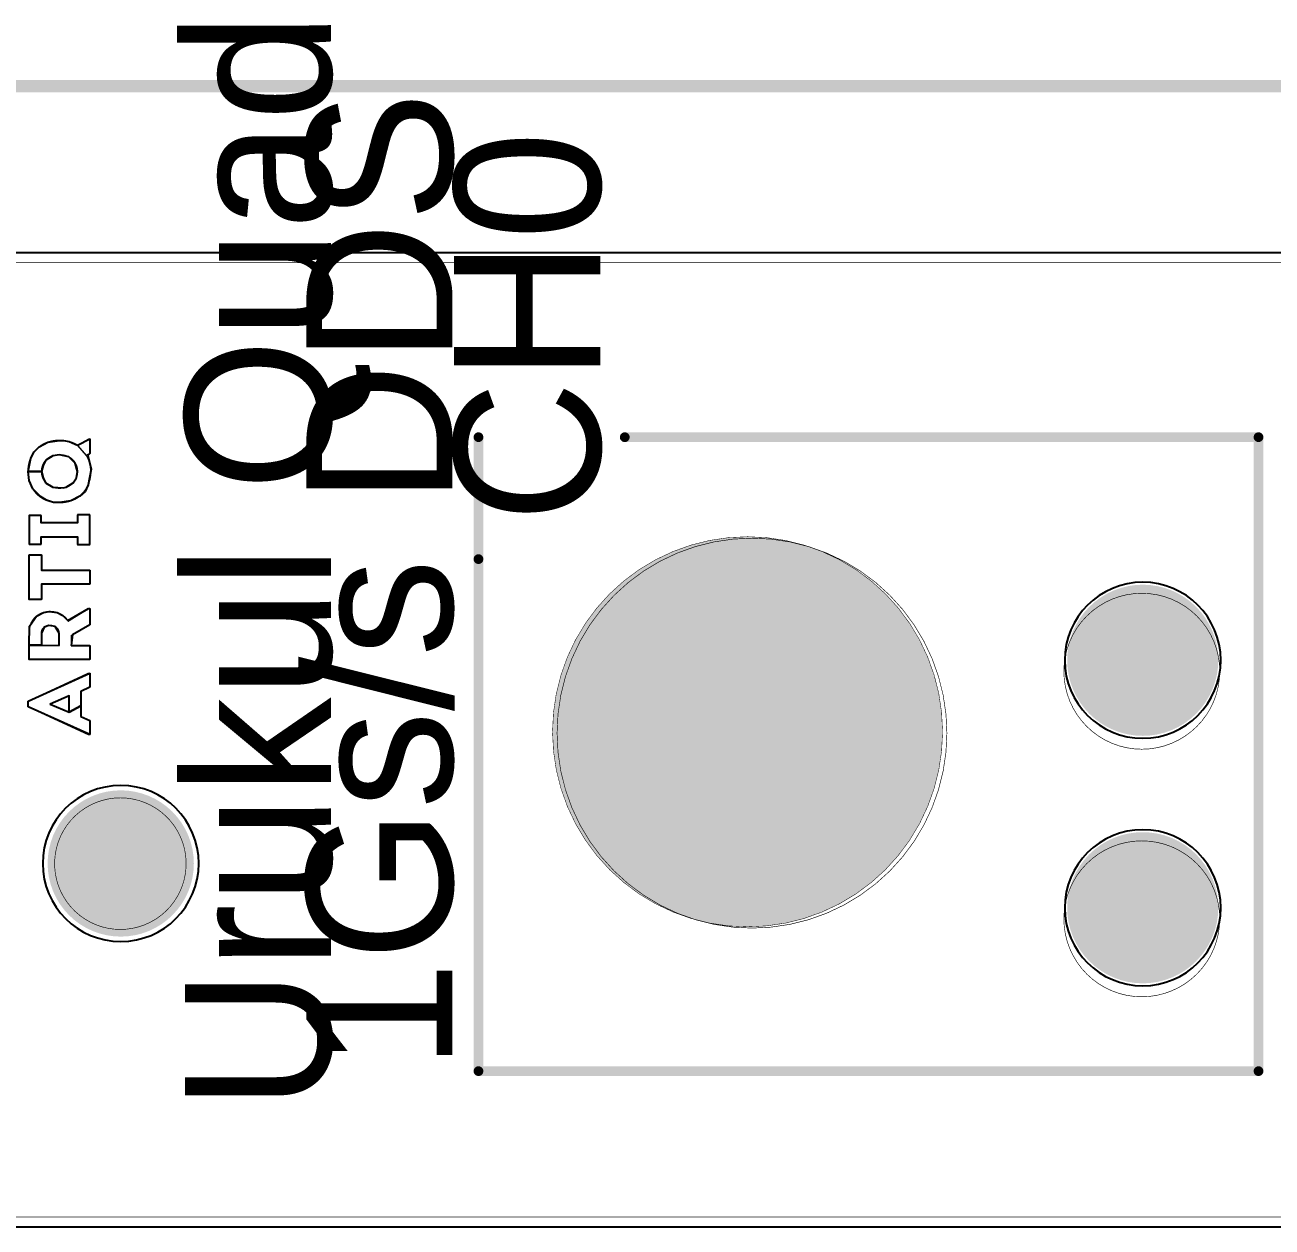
# Model space of a CAD drawing. Header units: millimetres. Extents: x 34 to 168, y 52 to 77.
# Drawn here: x 46.7 to 72.28, y 52.3 to 76.95 of the extents above; entities that cross this region are included whole.
import ezdxf

# ---------------------------------------------------------------- set-up
doc = ezdxf.new("R2010")
doc.units = ezdxf.units.MM
for name, color, linetype in [('Mechanical1', 6, 'Continuous'), ('Mechanical2', 216, 'Continuous'), ('Mechanical4', 56, 'Continuous'), ('MultiLayer', 9, 'Continuous'), ('PadHoleLayer', 156, 'Continuous'), ('TopOverlay', 2, 'Continuous')]:
    doc.layers.add(name, color=color, linetype=linetype)

msp = doc.modelspace()

# ---------------------------------------------------------------- linework, layer by layer
at = {"layer": 'Mechanical1', "const_width": 0.254}
msp.add_lwpolyline([(33.962, 75.7), (93.287, 75.7)], dxfattribs=at)
at = {"layer": 'Mechanical1'}
for points in [[(33.962, 72.288), (162.362, 72.288)], [(33.962, 52.308), (162.362, 52.308)]]:
    msp.add_lwpolyline(points, dxfattribs=at)
for points, const_width in [([(65.519, 62.459, 1), (57.519, 62.459, 1)], 0.01), ([(57.516, 62.459, 1), (57.521, 62.459, 1)], 0.005), ([(65.516, 62.459, 1), (65.521, 62.459, 1)], 0.005)]:
    msp.add_lwpolyline(points, format="xyb", close=True, dxfattribs=dict(at, const_width=const_width))
for points in [[(71.225, 63.925, 1), (68.025, 63.925, 1)], [(68.025, 63.925, 1), (68.025, 63.925, 1)], [(71.225, 63.925, 1), (71.225, 63.925, 1)], [(50.262, 59.758, 1), (47.062, 59.758, 1)], [(71.225, 58.85, 1), (68.025, 58.85, 1)], [(47.062, 59.758, 1), (47.062, 59.758, 1)], [(50.262, 59.758, 1), (50.262, 59.758, 1)], [(68.025, 58.85, 1), (68.025, 58.85, 1)], [(71.225, 58.85, 1), (71.225, 58.85, 1)]]:
    msp.add_lwpolyline(points, format="xyb", close=True, dxfattribs=at)
at = {"layer": 'Mechanical2', "const_width": 0.0127}
for points in [[(33.962, 72.278), (162.297, 72.278)], [(33.962, 52.308), (162.297, 52.308)]]:
    msp.add_lwpolyline(points, dxfattribs=at)
at = {"layer": 'Mechanical2'}
for points, const_width in [([(65.608, 62.431, 1), (57.612, 62.431, 1)], 0.0127), ([(71.205, 63.7, 1), (68.007, 63.7, 1)], 0.0127), ([(68.004, 63.7, 1), (68.01, 63.7, 1)], 0.00635), ([(71.202, 63.7, 1), (71.208, 63.7, 1)], 0.00635), ([(57.609, 62.431, 1), (57.615, 62.431, 1)], 0.00635), ([(65.605, 62.431, 1), (65.611, 62.431, 1)], 0.00635), ([(48.652, 61.104, 1), (48.658, 61.104, 1)], 0.00635), ([(48.652, 61.104, 1), (48.658, 61.104, 1)], 0.00635), ([(71.205, 58.623, 1), (68.007, 58.623, 1)], 0.0127), ([(47.483, 59.08, 1), (47.49, 59.08, 1)], 0.00635), ([(47.483, 59.08, 1), (47.49, 59.08, 1)], 0.00635), ([(49.82, 59.08, 1), (49.827, 59.08, 1)], 0.00635), ([(49.82, 59.08, 1), (49.827, 59.08, 1)], 0.00635), ([(68.004, 58.623, 1), (68.01, 58.623, 1)], 0.00635), ([(71.202, 58.623, 1), (71.208, 58.623, 1)], 0.00635), ([(48.652, 58.405, 1), (48.658, 58.405, 1)], 0.00635), ([(48.652, 58.405, 1), (48.658, 58.405, 1)], 0.00635)]:
    msp.add_lwpolyline(points, format="xyb", close=True, dxfattribs=dict(at, const_width=const_width))
at = {"layer": 'Mechanical2', "const_width": 0.0127}
for points in [[(47.486, 59.08, -0.57735), (48.655, 61.104)], [(48.655, 61.104, -0.57735), (49.823, 59.08)], [(48.655, 58.405, -0.267949), (47.486, 59.08)], [(49.823, 59.08, -0.267949), (48.655, 58.405)]]:
    msp.add_lwpolyline(points, format="xyb", dxfattribs=at)
at = {"layer": 'Mechanical4', "const_width": 0.0127}
for points in [[(33.962, 72.078), (162.297, 72.078)], [(33.962, 52.508), (162.297, 52.508)]]:
    msp.add_lwpolyline(points, dxfattribs=at)
at = {"layer": 'MultiLayer', "const_width": 0.762}
for points in [[(69.244, 63.925, 1), (70.006, 63.925, 1)], [(61.138, 62.459, 1), (61.9, 62.459, 1)], [(48.281, 59.758, 1), (49.043, 59.758, 1)], [(69.244, 58.85, 1), (70.006, 58.85, 1)]]:
    msp.add_lwpolyline(points, format="xyb", close=True, dxfattribs=at)
at = {"layer": 'PadHoleLayer'}
for points, const_width in [([(59.519, 62.459, 1), (63.519, 62.459, 1)], 4), ([(68.85, 63.925, 1), (70.4, 63.925, 1)], 1.55), ([(47.912, 59.758, 1), (49.412, 59.758, 1)], 1.5), ([(68.85, 58.85, 1), (70.4, 58.85, 1)], 1.55)]:
    msp.add_lwpolyline(points, format="xyb", close=True, dxfattribs=dict(at, const_width=const_width))
at = {"layer": 'TopOverlay'}
for p, q in [((46.987, 68.299), (47.168, 68.398)), ((47.168, 68.398), (47.405, 68.431)), ((47.405, 68.431), (47.488, 68.431)), ((47.488, 68.431), (47.603, 68.41)), ((47.603, 68.41), (47.774, 68.335)), ((47.774, 68.335), (48.025, 68.464)), ((48.025, 68.464), (48.025, 68.163)), ((46.76, 67.797), (46.815, 68.07)), ((46.815, 68.07), (46.888, 68.2)), ((46.888, 68.2), (46.987, 68.299)), ((47.27, 68.118), (47.127, 68.029)), ((47.405, 68.138), (47.27, 68.118)), ((47.597, 68.095), (47.405, 68.138)), ((47.727, 67.97), (47.597, 68.095)), ((48.025, 68.163), (47.987, 68.127)), ((47.987, 68.127), (48.057, 67.841)), ((46.787, 67.615), (46.76, 67.797)), ((46.76, 67.797), (47.038, 67.797)), ((47.038, 67.797), (46.76, 67.797)), ((47.069, 67.917), (47.038, 67.797)), ((47.038, 67.797), (47.069, 67.666)), ((47.127, 68.029), (47.069, 67.917)), ((47.775, 67.797), (47.727, 67.97)), ((47.752, 67.666), (47.775, 67.797)), ((48.057, 67.841), (47.992, 67.521)), ((46.859, 67.439), (46.787, 67.615)), ((47.069, 67.666), (47.117, 67.564)), ((47.117, 67.564), (47.27, 67.475)), ((47.542, 67.475), (47.686, 67.564)), ((47.686, 67.564), (47.752, 67.666)), ((47.015, 67.285), (46.859, 67.439)), ((47.142, 67.208), (47.015, 67.285)), ((47.27, 67.475), (47.478, 67.46)), ((47.478, 67.46), (47.542, 67.475)), ((47.822, 67.293), (47.641, 67.194)), ((47.93, 67.386), (47.822, 67.293)), ((47.992, 67.521), (47.93, 67.386)), ((47.284, 67.163), (47.142, 67.208)), ((47.405, 67.158), (47.284, 67.163)), ((47.641, 67.194), (47.405, 67.158)), ((47.027, 66.894), (46.782, 66.894)), ((46.782, 66.894), (46.782, 66.309)), ((47.027, 66.743), (47.027, 66.894)), ((48.025, 66.906), (47.778, 66.906)), ((47.778, 66.906), (47.778, 66.743)), ((48.025, 66.296), (48.025, 66.906)), ((47.778, 66.743), (47.027, 66.743)), ((46.782, 66.309), (47.027, 66.309)), ((47.027, 66.309), (47.027, 66.459)), ((47.027, 66.459), (47.778, 66.459)), ((47.778, 66.459), (47.778, 66.296)), ((47.778, 66.296), (48.025, 66.296)), ((46.782, 66.084), (47.035, 66.084)), ((46.782, 65.171), (46.782, 66.084)), ((47.035, 66.084), (47.035, 65.771)), ((47.035, 65.771), (48.025, 65.771)), ((48.025, 65.771), (48.025, 65.487)), ((48.025, 65.487), (47.035, 65.487)), ((47.035, 65.487), (47.035, 65.171)), ((47.035, 65.171), (46.782, 65.171)), ((47.574, 64.744), (48.004, 64.986)), ((48.004, 64.986), (48.025, 64.986)), ((48.025, 64.986), (48.025, 64.651)), ((46.791, 64.627), (46.933, 64.828)), ((46.933, 64.828), (47.078, 64.903)), ((47.078, 64.903), (47.193, 64.923)), ((47.193, 64.923), (47.358, 64.903)), ((47.358, 64.903), (47.472, 64.846)), ((47.472, 64.846), (47.574, 64.744)), ((46.782, 64.238), (46.791, 64.627)), ((47.093, 64.603), (47.035, 64.484)), ((47.035, 64.484), (47.035, 64.238)), ((47.188, 64.64), (47.093, 64.603)), ((47.318, 64.615), (47.188, 64.64)), ((47.397, 64.484), (47.318, 64.615)), ((47.397, 64.228), (47.397, 64.484)), ((48.025, 64.651), (47.676, 64.448)), ((46.782, 63.941), (46.782, 64.238)), ((46.782, 64.238), (47.397, 64.228)), ((47.035, 64.238), (46.782, 64.238)), ((47.676, 64.448), (47.647, 64.229)), ((47.647, 64.229), (48.025, 64.229)), ((48.025, 64.229), (48.025, 63.941)), ((48.025, 63.941), (46.782, 63.941)), ((46.765, 63.086), (48.025, 63.659)), ((48.025, 63.659), (48.025, 63.371)), ((47.604, 63.199), (47.215, 63.027)), ((47.604, 62.86), (47.604, 63.199)), ((48.025, 63.371), (47.844, 63.286)), ((47.844, 63.286), (47.844, 62.992)), ((46.765, 62.971), (46.765, 63.086)), ((48.025, 62.4), (46.765, 62.971)), ((47.215, 63.027), (47.604, 62.86)), ((47.844, 62.992), (47.604, 62.86)), ((47.604, 62.86), (47.844, 62.992)), ((47.844, 62.992), (47.844, 62.773)), ((47.844, 62.773), (48.025, 62.688)), ((48.025, 62.688), (48.025, 62.4))]:
    msp.add_line(p, q, dxfattribs=at)
for points, const_width in [([(56, 66), (56, 68.5)], 0.2), ([(59, 68.5), (72, 68.5)], 0.2), ([(72, 55.5), (72, 68.5)], 0.2), ([(47.774, 68.335), (47.785, 68.329)], 0.03), ([(47.774, 68.335), (47.969, 68.11)], 0.03), ([(47.785, 68.329), (48.009, 68.464)], 0.03), ([(48.009, 68.464), (48.025, 68.464)], 0.03), ([(48.025, 68.163), (48.025, 68.464)], 0.03), ([(47.96, 68.128), (48.025, 68.163)], 0.03), ([(47.96, 68.128), (47.969, 68.11)], 0.03), ([(46.782, 66.894), (47.027, 66.894)], 0.03), ([(46.782, 66.309), (46.782, 66.894)], 0.03), ([(47.027, 66.743), (47.027, 66.894)], 0.03), ([(47.778, 66.906), (48.025, 66.906)], 0.03), ([(47.778, 66.743), (47.778, 66.906)], 0.03), ([(48.025, 66.296), (48.025, 66.906)], 0.03), ([(47.027, 66.743), (47.778, 66.743)], 0.03), ([(46.782, 66.309), (47.027, 66.309)], 0.03), ([(47.027, 66.309), (47.027, 66.459)], 0.03), ([(47.027, 66.459), (47.778, 66.459)], 0.03), ([(47.778, 66.296), (47.778, 66.459)], 0.03), ([(47.778, 66.296), (48.025, 66.296)], 0.03), ([(46.782, 66.084), (47.035, 66.084)], 0.03), ([(46.782, 65.171), (46.782, 66.084)], 0.03), ([(47.035, 65.771), (47.035, 66.084)], 0.03), ([(56, 55.5), (56, 66)], 0.2), ([(47.035, 65.771), (48.025, 65.771)], 0.03), ([(48.025, 65.487), (48.025, 65.771)], 0.03), ([(47.035, 65.487), (48.025, 65.487)], 0.03), ([(47.035, 65.171), (47.035, 65.487)], 0.03), ([(46.782, 65.171), (47.035, 65.171)], 0.03), ([(47.585, 64.727), (48.004, 64.985)], 0.03), ([(48.004, 64.985), (48.025, 64.985)], 0.03), ([(48.025, 64.65), (48.025, 64.985)], 0.03), ([(47.574, 64.743), (47.585, 64.727)], 0.03), ([(46.782, 63.94), (46.782, 64.483)], 0.03), ([(47.034, 64.468), (47.035, 64.483)], 0.03), ([(47.034, 64.452), (47.034, 64.468)], 0.03), ([(47.034, 64.436), (47.034, 64.452)], 0.03), ([(47.397, 64.227), (47.397, 64.483)], 0.03), ([(47.647, 64.43), (48.025, 64.65)], 0.03), ([(47.034, 64.42), (47.034, 64.436)], 0.03), ([(47.034, 64.405), (47.034, 64.42)], 0.03), ([(47.034, 64.405), (47.034, 64.389)], 0.03), ([(47.034, 64.389), (47.034, 64.373)], 0.03), ([(47.034, 64.373), (47.034, 64.357)], 0.03), ([(47.034, 64.357), (47.034, 64.325)], 0.03), ([(47.034, 64.325), (47.034, 64.317)], 0.03), ([(47.034, 64.317), (47.034, 64.31)], 0.03), ([(47.034, 64.31), (47.034, 64.302)], 0.03), ([(47.034, 64.302), (47.034, 64.294)], 0.03), ([(47.034, 64.294), (47.035, 64.286)], 0.03), ([(47.035, 64.286), (47.035, 64.279)], 0.03), ([(47.035, 64.279), (47.035, 64.271)], 0.03), ([(47.035, 64.271), (47.035, 64.263)], 0.03), ([(47.035, 64.263), (47.035, 64.248)], 0.03), ([(47.035, 64.227), (47.035, 64.248)], 0.03), ([(47.035, 64.227), (47.397, 64.227)], 0.03), ([(47.647, 64.228), (47.647, 64.43)], 0.03), ([(47.647, 64.228), (48.025, 64.228)], 0.03), ([(48.025, 63.94), (48.025, 64.228)], 0.03), ([(46.782, 63.94), (48.025, 63.94)], 0.03), ([(46.765, 63.086), (48.003, 63.659)], 0.03), ([(48.003, 63.659), (48.025, 63.659)], 0.03), ([(48.025, 63.371), (48.025, 63.659)], 0.03), ([(47.215, 63.027), (47.604, 63.199)], 0.03), ([(47.604, 62.86), (47.604, 63.199)], 0.03), ([(47.844, 63.286), (48.025, 63.371)], 0.03), ([(47.844, 62.773), (47.844, 63.286)], 0.03), ([(46.765, 62.971), (46.765, 63.086)], 0.03), ([(46.765, 62.971), (48.003, 62.4)], 0.03), ([(47.215, 63.027), (47.604, 62.86)], 0.03), ([(47.844, 62.773), (48.025, 62.688)], 0.03), ([(48.025, 62.4), (48.025, 62.688)], 0.03), ([(48.003, 62.4), (48.025, 62.4)], 0.03), ([(56, 55.5), (72, 55.5)], 0.2)]:
    msp.add_lwpolyline(points, dxfattribs=dict(at, const_width=const_width))
for points, const_width in [([(55.95, 68.5, 1), (56.05, 68.5, 1)], 0.1), ([(58.95, 68.5, 1), (59.05, 68.5, 1)], 0.1), ([(71.95, 68.5, 1), (72.05, 68.5, 1)], 0.1), ([(71.95, 68.5, 1), (72.05, 68.5, 1)], 0.1), ([(46.979, 68.299, 1), (46.994, 68.299, 1)], 0.015), ([(46.979, 68.299, 1), (46.994, 68.299, 1)], 0.015), ([(47.16, 68.398, 1), (47.175, 68.398, 1)], 0.015), ([(47.16, 68.398, 1), (47.175, 68.398, 1)], 0.015), ([(47.398, 68.435, 1), (47.413, 68.435, 1)], 0.015), ([(47.398, 68.435, 1), (47.413, 68.435, 1)], 0.015), ([(47.48, 68.431, 1), (47.495, 68.431, 1)], 0.015), ([(47.48, 68.431, 1), (47.495, 68.431, 1)], 0.015), ([(47.596, 68.41, 1), (47.611, 68.41, 1)], 0.015), ([(47.596, 68.41, 1), (47.611, 68.41, 1)], 0.015), ([(47.767, 68.335, 1), (47.782, 68.335, 1)], 0.015), ([(47.767, 68.335, 1), (47.782, 68.335, 1)], 0.015), ([(47.767, 68.335, 1), (47.782, 68.335, 1)], 0.015), ([(47.778, 68.329, 1), (47.793, 68.329, 1)], 0.015), ([(47.778, 68.329, 1), (47.793, 68.329, 1)], 0.015), ([(48.002, 68.464, 1), (48.017, 68.464, 1)], 0.015), ([(48.002, 68.464, 1), (48.017, 68.464, 1)], 0.015), ([(48.018, 68.464, 1), (48.033, 68.464, 1)], 0.015), ([(48.018, 68.464, 1), (48.033, 68.464, 1)], 0.015), ([(46.808, 68.07, 1), (46.823, 68.07, 1)], 0.015), ([(46.808, 68.07, 1), (46.823, 68.07, 1)], 0.015), ([(47.263, 68.118, 1), (47.278, 68.118, 1)], 0.015), ([(47.263, 68.118, 1), (47.278, 68.118, 1)], 0.015), ([(47.326, 68.133, 1), (47.341, 68.133, 1)], 0.015), ([(47.326, 68.133, 1), (47.341, 68.133, 1)], 0.015), ([(47.398, 68.138, 1), (47.413, 68.138, 1)], 0.015), ([(47.398, 68.138, 1), (47.413, 68.138, 1)], 0.015), ([(47.534, 68.118, 1), (47.549, 68.118, 1)], 0.015), ([(47.534, 68.118, 1), (47.549, 68.118, 1)], 0.015), ([(47.59, 68.095, 1), (47.605, 68.095, 1)], 0.015), ([(47.59, 68.095, 1), (47.605, 68.095, 1)], 0.015), ([(47.952, 68.128, 1), (47.967, 68.128, 1)], 0.015), ([(47.952, 68.128, 1), (47.967, 68.128, 1)], 0.015), ([(47.962, 68.11, 1), (47.977, 68.11, 1)], 0.015), ([(47.962, 68.11, 1), (47.977, 68.11, 1)], 0.015), ([(47.962, 68.11, 1), (47.977, 68.11, 1)], 0.015), ([(47.976, 68.081, 1), (47.991, 68.081, 1)], 0.015), ([(47.976, 68.081, 1), (47.991, 68.081, 1)], 0.015), ([(48.018, 68.163, 1), (48.033, 68.163, 1)], 0.015), ([(48.018, 68.163, 1), (48.033, 68.163, 1)], 0.015), ([(46.752, 67.797, 1), (46.767, 67.797, 1)], 0.015), ([(46.752, 67.797, 1), (46.767, 67.797, 1)], 0.015), ([(47.031, 67.797, 1), (47.046, 67.797, 1)], 0.015), ([(47.031, 67.797, 1), (47.046, 67.797, 1)], 0.015), ([(47.12, 68.029, 1), (47.135, 68.029, 1)], 0.015), ([(47.12, 68.029, 1), (47.135, 68.029, 1)], 0.015), ([(47.768, 67.797, 1), (47.783, 67.797, 1)], 0.015), ([(47.768, 67.797, 1), (47.783, 67.797, 1)], 0.015), ([(48.039, 67.792, 1), (48.054, 67.792, 1)], 0.015), ([(48.039, 67.792, 1), (48.054, 67.792, 1)], 0.015), ([(47.678, 67.564, 1), (47.693, 67.564, 1)], 0.015), ([(47.678, 67.564, 1), (47.693, 67.564, 1)], 0.015), ([(47.984, 67.521, 1), (47.999, 67.521, 1)], 0.015), ([(47.984, 67.521, 1), (47.999, 67.521, 1)], 0.015), ([(46.852, 67.439, 1), (46.867, 67.439, 1)], 0.015), ([(46.852, 67.439, 1), (46.867, 67.439, 1)], 0.015), ([(47.207, 67.498, 1), (47.222, 67.498, 1)], 0.015), ([(47.207, 67.498, 1), (47.222, 67.498, 1)], 0.015), ([(47.263, 67.475, 1), (47.278, 67.475, 1)], 0.015), ([(47.263, 67.475, 1), (47.278, 67.475, 1)], 0.015), ([(47.398, 67.455, 1), (47.413, 67.455, 1)], 0.015), ([(47.398, 67.455, 1), (47.413, 67.455, 1)], 0.015), ([(47.47, 67.46, 1), (47.485, 67.46, 1)], 0.015), ([(47.47, 67.46, 1), (47.485, 67.46, 1)], 0.015), ([(47.534, 67.475, 1), (47.549, 67.475, 1)], 0.015), ([(47.534, 67.475, 1), (47.549, 67.475, 1)], 0.015), ([(47.814, 67.293, 1), (47.829, 67.293, 1)], 0.015), ([(47.814, 67.293, 1), (47.829, 67.293, 1)], 0.015), ([(47.272, 67.168, 1), (47.287, 67.168, 1)], 0.015), ([(47.272, 67.168, 1), (47.287, 67.168, 1)], 0.015), ([(47.398, 67.158, 1), (47.413, 67.158, 1)], 0.015), ([(47.398, 67.158, 1), (47.413, 67.158, 1)], 0.015), ([(47.634, 67.195, 1), (47.649, 67.195, 1)], 0.015), ([(47.634, 67.195, 1), (47.649, 67.195, 1)], 0.015), ([(46.774, 66.894, 1), (46.789, 66.894, 1)], 0.015), ([(46.774, 66.894, 1), (46.789, 66.894, 1)], 0.015), ([(47.02, 66.894, 1), (47.035, 66.894, 1)], 0.015), ([(47.02, 66.894, 1), (47.035, 66.894, 1)], 0.015), ([(47.771, 66.906, 1), (47.786, 66.906, 1)], 0.015), ([(47.771, 66.906, 1), (47.786, 66.906, 1)], 0.015), ([(48.018, 66.906, 1), (48.033, 66.906, 1)], 0.015), ([(48.018, 66.906, 1), (48.033, 66.906, 1)], 0.015), ([(47.02, 66.743, 1), (47.035, 66.743, 1)], 0.015), ([(47.02, 66.743, 1), (47.035, 66.743, 1)], 0.015), ([(47.771, 66.743, 1), (47.786, 66.743, 1)], 0.015), ([(47.771, 66.743, 1), (47.786, 66.743, 1)], 0.015), ([(46.774, 66.309, 1), (46.789, 66.309, 1)], 0.015), ([(46.774, 66.309, 1), (46.789, 66.309, 1)], 0.015), ([(47.02, 66.459, 1), (47.035, 66.459, 1)], 0.015), ([(47.02, 66.459, 1), (47.035, 66.459, 1)], 0.015), ([(47.02, 66.309, 1), (47.035, 66.309, 1)], 0.015), ([(47.02, 66.309, 1), (47.035, 66.309, 1)], 0.015), ([(47.771, 66.459, 1), (47.786, 66.459, 1)], 0.015), ([(47.771, 66.459, 1), (47.786, 66.459, 1)], 0.015), ([(47.771, 66.296, 1), (47.786, 66.296, 1)], 0.015), ([(47.771, 66.296, 1), (47.786, 66.296, 1)], 0.015), ([(48.018, 66.296, 1), (48.033, 66.296, 1)], 0.015), ([(48.018, 66.296, 1), (48.033, 66.296, 1)], 0.015), ([(46.774, 66.084, 1), (46.789, 66.084, 1)], 0.015), ([(46.774, 66.084, 1), (46.789, 66.084, 1)], 0.015), ([(47.027, 66.084, 1), (47.042, 66.084, 1)], 0.015), ([(47.027, 66.084, 1), (47.042, 66.084, 1)], 0.015), ([(55.95, 66, 1), (56.05, 66, 1)], 0.1), ([(55.95, 66, 1), (56.05, 66, 1)], 0.1), ([(47.027, 65.771, 1), (47.042, 65.771, 1)], 0.015), ([(47.027, 65.771, 1), (47.042, 65.771, 1)], 0.015), ([(48.018, 65.771, 1), (48.033, 65.771, 1)], 0.015), ([(48.018, 65.771, 1), (48.033, 65.771, 1)], 0.015), ([(47.027, 65.487, 1), (47.042, 65.487, 1)], 0.015), ([(47.027, 65.487, 1), (47.042, 65.487, 1)], 0.015), ([(48.018, 65.487, 1), (48.033, 65.487, 1)], 0.015), ([(48.018, 65.487, 1), (48.033, 65.487, 1)], 0.015), ([(46.774, 65.171, 1), (46.789, 65.171, 1)], 0.015), ([(46.774, 65.171, 1), (46.789, 65.171, 1)], 0.015), ([(47.027, 65.171, 1), (47.042, 65.171, 1)], 0.015), ([(47.027, 65.171, 1), (47.042, 65.171, 1)], 0.015), ([(47.996, 64.985, 1), (48.011, 64.985, 1)], 0.015), ([(47.996, 64.985, 1), (48.011, 64.985, 1)], 0.015), ([(48.018, 64.985, 1), (48.033, 64.985, 1)], 0.015), ([(48.018, 64.985, 1), (48.033, 64.985, 1)], 0.015), ([(46.925, 64.827, 1), (46.94, 64.827, 1)], 0.015), ([(46.925, 64.827, 1), (46.94, 64.827, 1)], 0.015), ([(47.07, 64.904, 1), (47.085, 64.904, 1)], 0.015), ([(47.07, 64.904, 1), (47.085, 64.904, 1)], 0.015), ([(47.35, 64.902, 1), (47.365, 64.902, 1)], 0.015), ([(47.35, 64.902, 1), (47.365, 64.902, 1)], 0.015), ([(47.566, 64.743, 1), (47.581, 64.743, 1)], 0.015), ([(47.566, 64.743, 1), (47.581, 64.743, 1)], 0.015), ([(47.577, 64.727, 1), (47.592, 64.727, 1)], 0.015), ([(47.577, 64.727, 1), (47.592, 64.727, 1)], 0.015), ([(46.774, 64.483, 1), (46.789, 64.483, 1)], 0.015), ([(46.774, 64.483, 1), (46.789, 64.483, 1)], 0.015), ([(46.778, 64.543, 1), (46.793, 64.543, 1)], 0.015), ([(46.778, 64.543, 1), (46.793, 64.543, 1)], 0.015), ([(46.804, 64.654, 1), (46.819, 64.654, 1)], 0.015), ([(46.804, 64.654, 1), (46.819, 64.654, 1)], 0.015), ([(47.027, 64.468, 1), (47.042, 64.468, 1)], 0.015), ([(47.027, 64.468, 1), (47.042, 64.468, 1)], 0.015), ([(47.027, 64.452, 1), (47.042, 64.452, 1)], 0.015), ([(47.027, 64.452, 1), (47.042, 64.452, 1)], 0.015), ([(47.027, 64.483, 1), (47.042, 64.483, 1)], 0.015), ([(47.027, 64.483, 1), (47.042, 64.483, 1)], 0.015), ([(47.038, 64.541, 1), (47.053, 64.541, 1)], 0.015), ([(47.038, 64.541, 1), (47.053, 64.541, 1)], 0.015), ([(47.085, 64.602, 1), (47.1, 64.602, 1)], 0.015), ([(47.085, 64.602, 1), (47.1, 64.602, 1)], 0.015), ([(47.107, 64.616, 1), (47.122, 64.616, 1)], 0.015), ([(47.107, 64.616, 1), (47.122, 64.616, 1)], 0.015), ([(47.13, 64.627, 1), (47.145, 64.627, 1)], 0.015), ([(47.13, 64.627, 1), (47.145, 64.627, 1)], 0.015), ([(47.181, 64.639, 1), (47.196, 64.639, 1)], 0.015), ([(47.181, 64.639, 1), (47.196, 64.639, 1)], 0.015), ([(47.207, 64.64, 1), (47.222, 64.64, 1)], 0.015), ([(47.207, 64.64, 1), (47.222, 64.64, 1)], 0.015), ([(47.286, 64.625, 1), (47.301, 64.625, 1)], 0.015), ([(47.286, 64.625, 1), (47.301, 64.625, 1)], 0.015), ([(47.31, 64.614, 1), (47.325, 64.614, 1)], 0.015), ([(47.31, 64.614, 1), (47.325, 64.614, 1)], 0.015), ([(47.332, 64.6, 1), (47.347, 64.6, 1)], 0.015), ([(47.332, 64.6, 1), (47.347, 64.6, 1)], 0.015), ([(47.351, 64.582, 1), (47.366, 64.582, 1)], 0.015), ([(47.351, 64.582, 1), (47.366, 64.582, 1)], 0.015), ([(47.389, 64.483, 1), (47.404, 64.483, 1)], 0.015), ([(47.389, 64.483, 1), (47.404, 64.483, 1)], 0.015), ([(48.018, 64.65, 1), (48.033, 64.65, 1)], 0.015), ([(48.018, 64.65, 1), (48.033, 64.65, 1)], 0.015), ([(47.026, 64.436, 1), (47.041, 64.436, 1)], 0.015), ([(47.026, 64.436, 1), (47.041, 64.436, 1)], 0.015), ([(47.026, 64.42, 1), (47.041, 64.42, 1)], 0.015), ([(47.026, 64.42, 1), (47.041, 64.42, 1)], 0.015), ([(47.026, 64.405, 1), (47.041, 64.405, 1)], 0.015), ([(47.026, 64.405, 1), (47.041, 64.405, 1)], 0.015), ([(47.026, 64.389, 1), (47.041, 64.389, 1)], 0.015), ([(47.026, 64.389, 1), (47.041, 64.389, 1)], 0.015), ([(47.026, 64.373, 1), (47.041, 64.373, 1)], 0.015), ([(47.026, 64.373, 1), (47.041, 64.373, 1)], 0.015), ([(47.026, 64.357, 1), (47.041, 64.357, 1)], 0.015), ([(47.026, 64.357, 1), (47.041, 64.357, 1)], 0.015), ([(47.027, 64.325, 1), (47.042, 64.325, 1)], 0.015), ([(47.027, 64.325, 1), (47.042, 64.325, 1)], 0.015), ([(47.027, 64.317, 1), (47.042, 64.317, 1)], 0.015), ([(47.027, 64.317, 1), (47.042, 64.317, 1)], 0.015), ([(47.027, 64.31, 1), (47.042, 64.31, 1)], 0.015), ([(47.027, 64.31, 1), (47.042, 64.31, 1)], 0.015), ([(47.027, 64.302, 1), (47.042, 64.302, 1)], 0.015), ([(47.027, 64.302, 1), (47.042, 64.302, 1)], 0.015), ([(47.027, 64.294, 1), (47.042, 64.294, 1)], 0.015), ([(47.027, 64.294, 1), (47.042, 64.294, 1)], 0.015), ([(47.027, 64.286, 1), (47.042, 64.286, 1)], 0.015), ([(47.027, 64.286, 1), (47.042, 64.286, 1)], 0.015), ([(47.027, 64.279, 1), (47.042, 64.279, 1)], 0.015), ([(47.027, 64.279, 1), (47.042, 64.279, 1)], 0.015), ([(47.027, 64.271, 1), (47.042, 64.271, 1)], 0.015), ([(47.027, 64.271, 1), (47.042, 64.271, 1)], 0.015), ([(47.027, 64.263, 1), (47.042, 64.263, 1)], 0.015), ([(47.027, 64.263, 1), (47.042, 64.263, 1)], 0.015), ([(47.027, 64.248, 1), (47.042, 64.248, 1)], 0.015), ([(47.027, 64.248, 1), (47.042, 64.248, 1)], 0.015), ([(47.027, 64.227, 1), (47.042, 64.227, 1)], 0.015), ([(47.027, 64.227, 1), (47.042, 64.227, 1)], 0.015), ([(47.389, 64.227, 1), (47.404, 64.227, 1)], 0.015), ([(47.389, 64.227, 1), (47.404, 64.227, 1)], 0.015), ([(47.64, 64.43, 1), (47.655, 64.43, 1)], 0.015), ([(47.64, 64.43, 1), (47.655, 64.43, 1)], 0.015), ([(47.64, 64.228, 1), (47.655, 64.228, 1)], 0.015), ([(47.64, 64.228, 1), (47.655, 64.228, 1)], 0.015), ([(48.018, 64.228, 1), (48.033, 64.228, 1)], 0.015), ([(48.018, 64.228, 1), (48.033, 64.228, 1)], 0.015), ([(46.774, 63.94, 1), (46.789, 63.94, 1)], 0.015), ([(46.774, 63.94, 1), (46.789, 63.94, 1)], 0.015), ([(48.018, 63.94, 1), (48.033, 63.94, 1)], 0.015), ([(48.018, 63.94, 1), (48.033, 63.94, 1)], 0.015), ([(47.995, 63.659, 1), (48.01, 63.659, 1)], 0.015), ([(47.995, 63.659, 1), (48.01, 63.659, 1)], 0.015), ([(48.018, 63.659, 1), (48.033, 63.659, 1)], 0.015), ([(48.018, 63.659, 1), (48.033, 63.659, 1)], 0.015), ([(47.596, 63.199, 1), (47.611, 63.199, 1)], 0.015), ([(47.596, 63.199, 1), (47.611, 63.199, 1)], 0.015), ([(47.836, 63.286, 1), (47.851, 63.286, 1)], 0.015), ([(47.836, 63.286, 1), (47.851, 63.286, 1)], 0.015), ([(48.018, 63.371, 1), (48.033, 63.371, 1)], 0.015), ([(48.018, 63.371, 1), (48.033, 63.371, 1)], 0.015), ([(46.758, 63.086, 1), (46.773, 63.086, 1)], 0.015), ([(46.758, 63.086, 1), (46.773, 63.086, 1)], 0.015), ([(46.758, 62.971, 1), (46.773, 62.971, 1)], 0.015), ([(46.758, 62.971, 1), (46.773, 62.971, 1)], 0.015), ([(47.207, 63.027, 1), (47.222, 63.027, 1)], 0.015), ([(47.207, 63.027, 1), (47.222, 63.027, 1)], 0.015), ([(47.596, 62.86, 1), (47.611, 62.86, 1)], 0.015), ([(47.596, 62.86, 1), (47.611, 62.86, 1)], 0.015), ([(47.836, 62.773, 1), (47.851, 62.773, 1)], 0.015), ([(47.836, 62.773, 1), (47.851, 62.773, 1)], 0.015), ([(48.018, 62.688, 1), (48.033, 62.688, 1)], 0.015), ([(48.018, 62.688, 1), (48.033, 62.688, 1)], 0.015), ([(47.995, 62.4, 1), (48.01, 62.4, 1)], 0.015), ([(47.995, 62.4, 1), (48.01, 62.4, 1)], 0.015), ([(48.018, 62.4, 1), (48.033, 62.4, 1)], 0.015), ([(48.018, 62.4, 1), (48.033, 62.4, 1)], 0.015), ([(55.95, 55.5, 1), (56.05, 55.5, 1)], 0.1), ([(55.95, 55.5, 1), (56.05, 55.5, 1)], 0.1), ([(71.95, 55.5, 1), (72.05, 55.5, 1)], 0.1), ([(71.95, 55.5, 1), (72.05, 55.5, 1)], 0.1)]:
    msp.add_lwpolyline(points, format="xyb", close=True, dxfattribs=dict(at, const_width=const_width))
at = {"layer": 'TopOverlay', "const_width": 0.03}
for points in [[(46.815, 68.07, -0.121713), (46.987, 68.299)], [(46.987, 68.299, -0.08923), (47.168, 68.398)], [(47.168, 68.398, -0.082173), (47.405, 68.435)], [(47.405, 68.435, -0.024862), (47.488, 68.431)], [(47.488, 68.431, -0.041128), (47.604, 68.41)], [(47.604, 68.41, -0.076296), (47.774, 68.335)], [(46.76, 67.797, -0.10144), (46.815, 68.07)], [(47.127, 68.029, -0.130203), (47.27, 68.118)], [(47.27, 68.118, -0.040287), (47.334, 68.133)], [(47.334, 68.133, -0.036986), (47.405, 68.138)], [(47.405, 68.138, -0.076951), (47.542, 68.118)], [(47.542, 68.118, -0.042274), (47.597, 68.095)], [(47.597, 68.095, -0.283151), (47.775, 67.797)], [(47.969, 68.11, -0.012843), (47.984, 68.081)], [(47.984, 68.081, -0.10974), (48.047, 67.792)], [(46.859, 67.439, -0.139016), (46.76, 67.797)], [(47.038, 67.797, -0.188409), (47.127, 68.029)], [(47.215, 67.498, -0.282047), (47.038, 67.797)], [(47.775, 67.797, -0.189487), (47.686, 67.564)], [(48.047, 67.792, -0.101479), (47.992, 67.521)], [(47.686, 67.564, -0.129767), (47.542, 67.475)], [(47.992, 67.521, -0.121683), (47.822, 67.293)], [(47.28, 67.168, -0.223663), (46.859, 67.439)], [(47.27, 67.475, -0.042507), (47.215, 67.498)], [(47.405, 67.455, -0.07753), (47.27, 67.475)], [(47.478, 67.46, -0.036709), (47.405, 67.455)], [(47.542, 67.475, -0.040012), (47.478, 67.46)], [(47.822, 67.293, -0.08921), (47.641, 67.195)], [(47.405, 67.158, -0.039292), (47.28, 67.168)], [(47.641, 67.195, -0.082179), (47.405, 67.158)], [(46.811, 64.654, -0.134946), (46.933, 64.827)], [(46.933, 64.827, -0.098514), (47.078, 64.904)], [(47.078, 64.904, -0.153363), (47.358, 64.902)], [(47.358, 64.902, -0.167062), (47.574, 64.743)], [(46.782, 64.483, -0.027406), (46.785, 64.543)], [(46.785, 64.543, -0.059848), (46.811, 64.654)], [(47.035, 64.483, -0.09313), (47.045, 64.541)], [(47.045, 64.541, -0.138672), (47.093, 64.602)], [(47.093, 64.602, -0.038316), (47.114, 64.616)], [(47.114, 64.616, -0.03453), (47.138, 64.627)], [(47.138, 64.627, -0.061061), (47.188, 64.639)], [(47.188, 64.639, -0.028782), (47.214, 64.64)], [(47.214, 64.64, -0.091249), (47.294, 64.625)], [(47.294, 64.625, -0.034206), (47.318, 64.614)], [(47.318, 64.614, -0.037523), (47.339, 64.6)], [(47.339, 64.6, -0.04135), (47.358, 64.582)], [(47.358, 64.582, -0.193784), (47.397, 64.483)]]:
    msp.add_lwpolyline(points, format="xyb", dxfattribs=at)
at = {"layer": 'TopOverlay'}
msp.add_solid([(46.782, 64.227), (47.035, 64.227), (46.782, 64.238), (47.035, 64.238)], dxfattribs=at)

# ---------------------------------------------------------------- texts
for s, p in [('Urukul Quad', (52.978, 54.692)), ('1Gs/s DDS', (55.467, 55.527)), ('CH0', (58.5, 66.75))]:
    msp.add_text(s, height=3, rotation=90, dxfattribs=at).set_placement(p)

doc.saveas('drawing.dxf')
